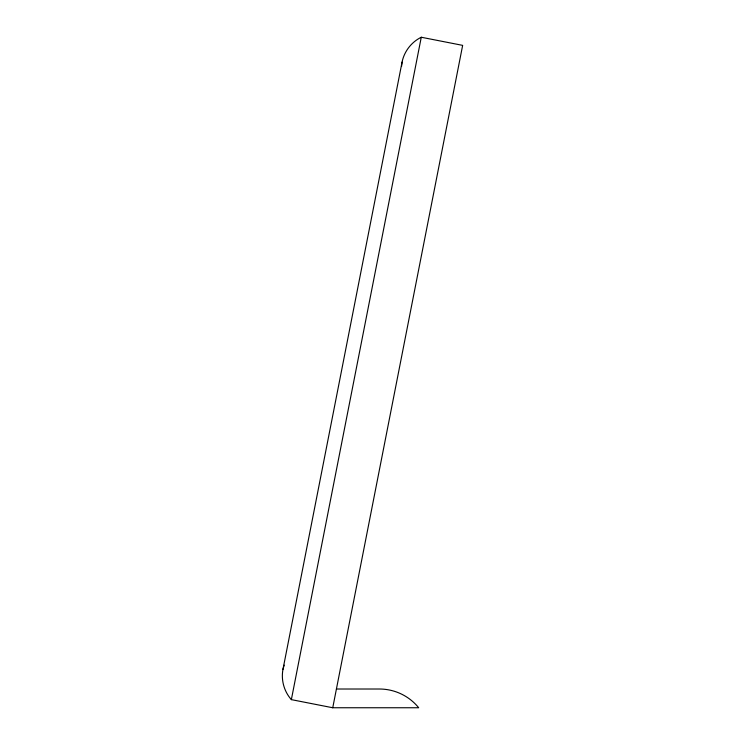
<?xml version="1.0" encoding="UTF-8"?>
<svg xmlns="http://www.w3.org/2000/svg" width="745" height="745" viewBox="0 0 745 745"><rect width="100%" height="100%" fill="white"/><g stroke="black" fill="none" stroke-linecap="round" stroke-linejoin="round"><path stroke-width="1.12" d="M332.745 707.75L462.654 45.37L421.27 37.25C411.454 42.027 404.19 51.442 402.058 62.142L282.979 669.317C280.912 680.036 284.087 691.5 291.36 699.63L332.745 707.75L418.699 707.75A50.595 50.595 0 0 0 379.391 689.013L336.423 689.013M401.555 66.454L402.058 62.142M291.36 699.63L421.27 37.25M282.979 669.317L284.143 665.136"/></g></svg>
